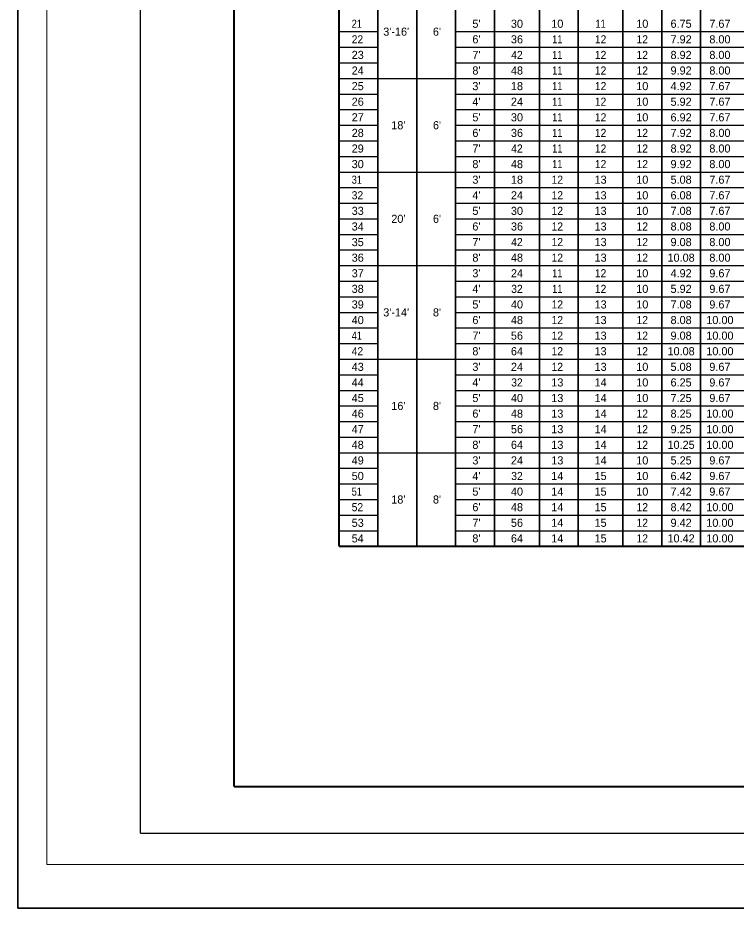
# Model space of a CAD drawing. Extents: x -55 to 315, y -59 to 225.
# Drawn here: x -54.7 to 60.4, y -58.6 to 84.2 of the extents above; entities that cross this region are included whole.
import ezdxf
from ezdxf.enums import TextEntityAlignment as Align

# ---------------------------------------------------------------- set-up
doc = ezdxf.new("R2010")
doc.units = 0
doc.header["$LTSCALE"] = 0.52
doc.layers.add('1', color=7, linetype='Continuous', lineweight=35)
doc.layers.add('60', color=7, linetype='Continuous', lineweight=25)
doc.layers.add('2', color=7, linetype='Continuous')

msp = doc.modelspace()

# ---------------------------------------------------------------- linework, layer by layer
at = {"layer": '1', "lineweight": 13}
for q in [(-50.0064, 178.4377), (309.9936, -51.5623)]:
    msp.add_line((-50.0064, -51.5623), q, dxfattribs=at)
at = {"layer": '1', "lineweight": 40}
for p, q in [((-20.0064, -39.0623), (-20.0064, 165.9377)), ((-3.1814, -0.5515), (-3.1814, 150.4485)), ((-20.0064, -39.0623), (304.9936, -39.0623))]:
    msp.add_line(p, q, dxfattribs=at)
at = {"layer": '1'}
for p, q in [((3.0386, -0.5515), (3.0386, 134.4485)), ((9.2586, -0.5515), (9.2586, 134.4485)), ((15.4786, -0.5515), (15.4786, 134.4485)), ((21.6986, -0.5515), (21.6986, 134.4485)), ((28.9194, -0.5515), (28.9194, 134.4485)), ((35.1394, -0.5515), (35.1394, 131.9485)), ((42.2811, -0.5515), (42.2811, 131.9485)), ((48.5011, -0.5515), (48.5011, 131.9485)), ((54.7211, -0.5515), (54.7211, 131.9485))]:
    msp.add_line(p, q, dxfattribs=at)
at = {"layer": '1', "lineweight": 25}
msp.add_line((-35.0064, -46.5623), (309.9936, -46.5623), dxfattribs=at)
at = {"layer": '1'}
msp.add_lwpolyline([(-54.6806, -58.5657), (315.0286, -58.5657), (315.0286, 225.4868), (-54.6806, 225.4868)], close=True, dxfattribs=at)
at = {"layer": '1', "lineweight": 25}
msp.add_lwpolyline([(-35.0064, -46.5623), (-35.0064, 173.4377), (309.9936, 173.4377)], dxfattribs=at)
at = {"layer": '60'}
for p, q in [((-3.1814, 81.9485), (3.0386, 81.9485)), ((15.4786, 81.9485), (254.8811, 81.9485)), ((-3.1814, 79.4485), (3.0386, 79.4485)), ((15.4786, 79.4485), (254.8811, 79.4485)), ((-3.1814, 76.9485), (3.0386, 76.9485)), ((15.4786, 76.9485), (254.8811, 76.9485)), ((-3.1814, 74.4485), (254.8811, 74.4485)), ((-3.1814, 71.9485), (3.0386, 71.9485)), ((15.4786, 71.9485), (254.8811, 71.9485)), ((-3.1814, 69.4485), (3.0386, 69.4485)), ((15.4786, 69.4485), (254.8811, 69.4485)), ((-3.1814, 66.9485), (3.0386, 66.9485)), ((15.4786, 66.9485), (254.8811, 66.9485)), ((-3.1814, 64.4485), (3.0386, 64.4485)), ((15.4786, 64.4485), (254.8811, 64.4485)), ((-3.1814, 61.9485), (3.0386, 61.9485)), ((15.4786, 61.9485), (254.8811, 61.9485)), ((-3.1814, 59.4485), (254.8811, 59.4485)), ((-3.1814, 56.9485), (3.0386, 56.9485)), ((15.4786, 56.9485), (254.8811, 56.9485)), ((-3.1814, 54.4485), (3.0386, 54.4485)), ((15.4786, 54.4485), (254.8811, 54.4485)), ((-3.1814, 51.9485), (3.0386, 51.9485)), ((15.4786, 51.9485), (254.8811, 51.9485)), ((-3.1814, 49.4485), (3.0386, 49.4485)), ((15.4786, 49.4485), (254.8811, 49.4485)), ((-3.1814, 46.9485), (3.0386, 46.9485)), ((15.4786, 46.9485), (254.8811, 46.9485)), ((-3.1814, 44.4485), (254.8811, 44.4485)), ((-3.1814, 41.9485), (3.0386, 41.9485)), ((15.4786, 41.9485), (254.8811, 41.9485)), ((-3.1814, 39.4485), (3.0386, 39.4485)), ((15.4786, 39.4485), (254.8811, 39.4485)), ((-3.1814, 36.9485), (3.0386, 36.9485)), ((15.4786, 36.9485), (254.8811, 36.9485)), ((15.4786, 36.9485), (254.8811, 36.9485)), ((-3.1814, 34.4485), (3.0386, 34.4485)), ((15.4786, 34.4485), (254.8811, 34.4485)), ((-3.1814, 31.9485), (3.0386, 31.9485)), ((15.4786, 31.9485), (254.8811, 31.9485)), ((-3.1814, 29.4485), (254.8811, 29.4485)), ((-3.1814, 26.9485), (3.0386, 26.9485)), ((15.4786, 26.9485), (254.8811, 26.9485)), ((-3.1814, 24.4485), (3.0386, 24.4485)), ((15.4786, 24.4485), (254.8811, 24.4485)), ((-3.1814, 21.9485), (3.0386, 21.9485)), ((15.4786, 21.9485), (254.8811, 21.9485)), ((-3.1814, 19.4485), (3.0386, 19.4485)), ((15.4786, 19.4485), (254.8811, 19.4485)), ((-3.1814, 16.9485), (3.0386, 16.9485)), ((15.4786, 16.9485), (254.8811, 16.9485)), ((-3.1814, 14.4485), (254.8811, 14.4485)), ((-3.1814, 11.9485), (3.0386, 11.9485)), ((15.4786, 11.9485), (254.8811, 11.9485)), ((-3.1814, 9.4485), (3.0386, 9.4485)), ((15.4786, 9.4485), (254.8811, 9.4485)), ((-3.1814, 6.9485), (3.0386, 6.9485)), ((15.4786, 6.9485), (254.8811, 6.9485)), ((-3.1814, 4.4485), (3.0386, 4.4485)), ((15.4786, 4.4485), (254.8811, 4.4485)), ((-3.1814, 1.9485), (3.0386, 1.9485)), ((15.4786, 1.9485), (254.8811, 1.9485))]:
    msp.add_line(p, q, dxfattribs=at)
at = {"layer": '60', "lineweight": 40}
msp.add_line((-3.1814, -0.5515), (254.8811, -0.5515), dxfattribs=at)

# ---------------------------------------------------------------- texts
at = {"layer": '2'}
for s, width, p in [('21', 0.85, (-1.1764, 82.5693)), ('22', 0.95, (-1.1764, 80.0693)), ('31', 0.85, (-1.1764, 57.5693)), ('32', 0.95, (-1.1764, 55.0693)), ('41', 0.85, (-1.1764, 32.5693)), ('42', 0.95, (-1.1764, 30.0693)), ('51', 0.85, (-1.1764, 7.5693)), ('52', 0.95, (-1.1764, 5.0693))]:
    msp.add_text(s, height=1.3, dxfattribs=dict(at, width=width)).set_placement(p)
for s, p in [("5'", (18.8111, 82.5693)), ('30', (25.3086, 82.5693)), ('10', (31.7744, 82.5693)), ('10', (45.3911, 82.5693)), ('6.75', (51.6115, 82.5693)), ('7.67', (57.8307, 82.5693)), ("6'", (18.8111, 80.0693)), ('36', (25.309, 80.0693)), ('7.92', (51.6111, 80.0693)), ('8.00', (57.8311, 80.0693)), ("7'", (18.8111, 77.5693)), ('8.92', (51.6111, 77.5693)), ('8.00', (57.8311, 77.5693)), ("8'", (18.8111, 75.0693)), ('48', (25.3086, 75.0693)), ('9.92', (51.6111, 75.0693)), ('8.00', (57.8311, 75.0693)), ("3'", (18.8111, 72.5693)), ('18', (25.3086, 72.5693)), ('10', (45.3911, 72.5693)), ('4.92', (51.6111, 72.5693)), ('7.67', (57.8307, 72.5693)), ("4'", (18.8111, 70.0693)), ('24', (25.309, 70.0693)), ('10', (45.3911, 70.0693)), ('5.92', (51.6111, 70.0693)), ('7.67', (57.8307, 70.0693)), ("5'", (18.8111, 67.5693)), ('30', (25.3086, 67.5693)), ('10', (45.3911, 67.5693)), ('6.92', (51.6111, 67.5693)), ('7.67', (57.8307, 67.5693)), ("6'", (18.8111, 65.0693)), ('36', (25.309, 65.0693)), ('7.92', (51.6111, 65.0693)), ('8.00', (57.8311, 65.0693)), ("7'", (18.8111, 62.5693)), ('8.92', (51.6111, 62.5693)), ('8.00', (57.8311, 62.5693)), ("8'", (18.8111, 60.0693)), ('48', (25.3086, 60.0693)), ('9.92', (51.6111, 60.0693)), ('8.00', (57.8311, 60.0693)), ("3'", (18.8111, 57.5693)), ('18', (25.3086, 57.5693)), ('13', (38.7098, 57.5693)), ('10', (45.3911, 57.5693)), ('5.08', (51.6111, 57.5693)), ('7.67', (57.8307, 57.5693)), ("4'", (18.8111, 55.0693)), ('24', (25.309, 55.0693)), ('13', (38.7098, 55.0693)), ('10', (45.3911, 55.0693)), ('6.08', (51.6111, 55.0693)), ('7.67', (57.8307, 55.0693)), ("5'", (18.8111, 52.5693)), ('30', (25.3086, 52.5693)), ('13', (38.7098, 52.5693)), ('10', (45.3911, 52.5693)), ('7.08', (51.6111, 52.5693)), ('7.67', (57.8307, 52.5693)), ("6'", (18.8111, 50.0693)), ('36', (25.309, 50.0693)), ('13', (38.7098, 50.0693)), ('8.08', (51.6111, 50.0693)), ('8.00', (57.8311, 50.0693)), ("7'", (18.8111, 47.5693)), ('13', (38.7098, 47.5693)), ('9.08', (51.6111, 47.5693)), ('8.00', (57.8311, 47.5693)), ("8'", (18.8111, 45.0693)), ('48', (25.3086, 45.0693)), ('13', (38.7098, 45.0693)), ('10.08', (51.6111, 45.0693)), ('8.00', (57.8311, 45.0693)), ("3'", (18.8111, 42.5693)), ('24', (25.309, 42.5693)), ('10', (45.3911, 42.5693)), ('4.92', (51.6111, 42.5693)), ('9.67', (57.8307, 42.5693)), ("4'", (18.8111, 40.0693)), ('10', (45.3911, 40.0693)), ('5.92', (51.6111, 40.0693)), ('9.67', (57.8307, 40.0693)), ("5'", (18.8111, 37.5693)), ('40', (25.3086, 37.5693)), ('13', (38.7098, 37.5693)), ('10', (45.3911, 37.5693)), ('7.08', (51.6111, 37.5693)), ('9.67', (57.8307, 37.5693)), ("6'", (18.8111, 35.0693)), ('48', (25.3086, 35.0693)), ('13', (38.7098, 35.0693)), ('8.08', (51.6111, 35.0693)), ('10.00', (57.8311, 35.0693)), ("7'", (18.8111, 32.5693)), ('56', (25.309, 32.5693)), ('13', (38.7098, 32.5693)), ('9.08', (51.6111, 32.5693)), ('10.00', (57.8311, 32.5693)), ("8'", (18.8111, 30.0693)), ('64', (25.309, 30.0693)), ('13', (38.7098, 30.0693)), ('10.08', (51.6111, 30.0693)), ('10.00', (57.8311, 30.0693)), ("3'", (18.8111, 27.5693)), ('24', (25.309, 27.5693)), ('13', (38.7098, 27.5693)), ('10', (45.3911, 27.5693)), ('5.08', (51.6111, 27.5693)), ('9.67', (57.8307, 27.5693)), ("4'", (18.8111, 25.0693)), ('13', (31.774, 25.0693)), ('14', (38.7107, 25.0693)), ('10', (45.3911, 25.0693)), ('6.25', (51.6115, 25.0693)), ('9.67', (57.8307, 25.0693)), ("5'", (18.8111, 22.5693)), ('40', (25.3086, 22.5693)), ('13', (31.774, 22.5693)), ('14', (38.7107, 22.5693)), ('10', (45.3911, 22.5693)), ('7.25', (51.6115, 22.5693)), ('9.67', (57.8307, 22.5693)), ("6'", (18.8111, 20.0693)), ('48', (25.3086, 20.0693)), ('13', (31.774, 20.0693)), ('14', (38.7107, 20.0693)), ('8.25', (51.6115, 20.0693)), ('10.00', (57.8311, 20.0693)), ("7'", (18.8111, 17.5693)), ('56', (25.309, 17.5693)), ('13', (31.774, 17.5693)), ('14', (38.7107, 17.5693)), ('9.25', (51.6115, 17.5693)), ('10.00', (57.8311, 17.5693)), ("8'", (18.8111, 15.0693)), ('64', (25.309, 15.0693)), ('13', (31.774, 15.0693)), ('14', (38.7107, 15.0693)), ('10.25', (51.6107, 15.0693)), ('10.00', (57.8311, 15.0693)), ("3'", (18.8111, 12.5693)), ('24', (25.309, 12.5693)), ('13', (31.774, 12.5693)), ('14', (38.7107, 12.5693)), ('10', (45.3911, 12.5693)), ('5.25', (51.6115, 12.5693)), ('9.67', (57.8307, 12.5693)), ("4'", (18.8111, 10.0693)), ('14', (31.7748, 10.0693)), ('15', (38.7107, 10.0693)), ('10', (45.3911, 10.0693)), ('6.42', (51.6111, 10.0693)), ('9.67', (57.8307, 10.0693)), ("5'", (18.8111, 7.5693)), ('40', (25.3086, 7.5693)), ('14', (31.7748, 7.5693)), ('15', (38.7107, 7.5693)), ('10', (45.3911, 7.5693)), ('7.42', (51.6111, 7.5693)), ('9.67', (57.8307, 7.5693)), ("6'", (18.8111, 5.0693)), ('48', (25.3086, 5.0693)), ('14', (31.7748, 5.0693)), ('15', (38.7107, 5.0693)), ('8.42', (51.6111, 5.0693)), ('10.00', (57.8311, 5.0693)), ("7'", (18.8111, 2.5693)), ('56', (25.309, 2.5693)), ('14', (31.7748, 2.5693)), ('15', (38.7107, 2.5693)), ('9.42', (51.6111, 2.5693)), ('10.00', (57.8311, 2.5693)), ("8'", (18.8111, 0.0693)), ('64', (25.309, 0.0693)), ('14', (31.7748, 0.0693)), ('15', (38.7107, 0.0693)), ('10.42', (51.6111, 0.0693)), ('10.00', (57.8311, 0.0693))]:
    msp.add_text(s, height=1.3, dxfattribs=at).set_placement(p, align=Align.CENTER)
for s, width, p in [('11', 0.85, (38.7103, 82.5693)), ('11', 0.85, (31.7744, 80.0693)), ('12', 0.95, (38.7103, 80.0693)), ('12', 0.95, (45.3911, 80.0693)), ('42', 0.95, (25.3086, 77.5693)), ('11', 0.85, (31.7744, 77.5693)), ('12', 0.95, (38.7103, 77.5693)), ('12', 0.95, (45.3911, 77.5693)), ('11', 0.85, (31.7744, 75.0693)), ('12', 0.95, (38.7103, 75.0693)), ('12', 0.95, (45.3911, 75.0693)), ('11', 0.85, (31.7744, 72.5693)), ('12', 0.95, (38.7103, 72.5693)), ('11', 0.85, (31.7744, 70.0693)), ('12', 0.95, (38.7103, 70.0693)), ('11', 0.85, (31.7744, 67.5693)), ('12', 0.95, (38.7103, 67.5693)), ('11', 0.85, (31.7744, 65.0693)), ('12', 0.95, (38.7103, 65.0693)), ('12', 0.95, (45.3911, 65.0693)), ('42', 0.95, (25.3086, 62.5693)), ('11', 0.85, (31.7744, 62.5693)), ('12', 0.95, (38.7103, 62.5693)), ('12', 0.95, (45.3911, 62.5693)), ('12', 0.95, (38.7103, 60.0693)), ('12', 0.95, (45.3911, 60.0693)), ('11', 0.85, (31.7744, 60.0693)), ('12', 0.95, (31.7744, 57.5693)), ('12', 0.95, (31.7744, 55.0693)), ('12', 0.95, (31.7744, 52.5693)), ('12', 0.95, (31.7744, 50.0693)), ('12', 0.95, (45.3911, 50.0693)), ('42', 0.95, (25.3086, 47.5693)), ('12', 0.95, (31.7744, 47.5693)), ('12', 0.95, (45.3911, 47.5693)), ('12', 0.95, (31.7744, 45.0693)), ('12', 0.95, (45.3911, 45.0693)), ('11', 0.85, (31.7744, 42.5693)), ('12', 0.95, (38.7103, 42.5693)), ('32', 0.95, (25.3086, 40.0693)), ('11', 0.85, (31.7744, 40.0693)), ('12', 0.95, (38.7103, 40.0693)), ('12', 0.95, (31.7744, 37.5693)), ('12', 0.95, (31.7744, 35.0693)), ('12', 0.95, (45.3911, 35.0693)), ('12', 0.95, (31.7744, 32.5693)), ('12', 0.95, (45.3911, 32.5693)), ('12', 0.95, (31.7744, 30.0693)), ('12', 0.95, (45.3911, 30.0693)), ('12', 0.95, (31.7744, 27.5693)), ('32', 0.95, (25.3086, 25.0693)), ('12', 0.95, (45.3911, 20.0693)), ('12', 0.95, (45.3911, 17.5693)), ('12', 0.95, (45.3911, 15.0693)), ('32', 0.95, (25.3086, 10.0693)), ('12', 0.95, (45.3911, 5.0693)), ('12', 0.95, (45.3911, 2.5693)), ('12', 0.95, (45.3911, 0.0693))]:
    msp.add_text(s, height=1.3, dxfattribs=dict(at, width=width)).set_placement(p, align=Align.CENTER)
for s, p in [("3'-16'", (3.8819, 81.2985)), ("6'", (11.8444, 81.2985)), ('23', (-1.1764, 77.5693)), ('24', (-1.1764, 75.0693)), ('25', (-1.1764, 72.5693)), ('26', (-1.1764, 70.0693)), ('27', (-1.1764, 67.5693)), ("18'", (5.1703, 66.2985)), ("6'", (11.8444, 66.2985)), ('28', (-1.1764, 65.0693)), ('29', (-1.1764, 62.5693)), ('30', (-1.1764, 60.0693)), ('33', (-1.1764, 52.5693)), ('34', (-1.1764, 50.0693)), ("20'", (5.1703, 51.2985)), ("6'", (11.8444, 51.2985)), ('35', (-1.1764, 47.5693)), ('36', (-1.1764, 45.0693)), ('37', (-1.1764, 42.5693)), ('38', (-1.1764, 40.0693)), ('39', (-1.1764, 37.5693)), ("3'-14'", (3.8819, 36.2985)), ("8'", (11.8444, 36.2985)), ('40', (-1.1764, 35.0693)), ('43', (-1.1764, 27.5693)), ('44', (-1.1764, 25.0693)), ('45', (-1.1764, 22.5693)), ("16'", (5.1703, 21.2985)), ("8'", (11.8444, 21.2985)), ('46', (-1.1764, 20.0693)), ('47', (-1.1764, 17.5693)), ('48', (-1.1764, 15.0693)), ('49', (-1.1764, 12.5693)), ('50', (-1.1764, 10.0693)), ("18'", (5.1703, 6.2985)), ("8'", (11.8444, 6.2985)), ('53', (-1.1764, 2.5693)), ('54', (-1.1764, 0.0693))]:
    msp.add_text(s, height=1.3, dxfattribs=at).set_placement(p)

doc.saveas('drawing.dxf')
